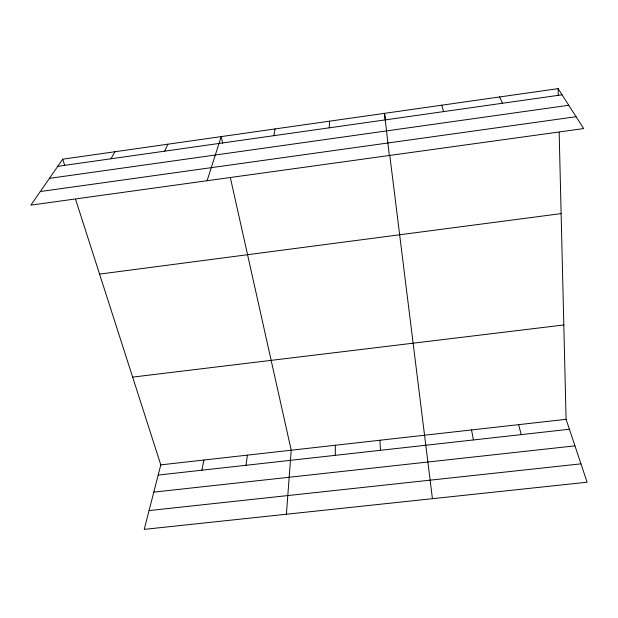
<?xml version="1.0" encoding="UTF-8"?>
<svg xmlns="http://www.w3.org/2000/svg" width="618" height="618" viewBox="0 0 618 618"><rect width="100%" height="100%" fill="white"/><g stroke="black" fill="none" stroke-linecap="round" stroke-linejoin="round"><path stroke-width="0.93" d="M335.28 455.335L335.396 445.246M329.27 127.818L329.525 121.182M286.404 514.238L291.217 450.213L230.406 177.891M245.995 465.284L247.393 455.134M273.851 135.682L275.087 128.93M201.908 470.198L203.917 460.016M75.581 199.328L160.804 464.867L144.226 529.371L587.1 482.225L566.088 419.321L559.159 132.383M207.1 180.719L221.19 136.609L222.658 143.175M164.705 151.155L167.833 144.21M110.962 158.78L115.002 151.734M62.696 159.181L30.9 205.122L583.662 128.575L558.1 88.629L62.696 159.181L64.751 165.57M57.752 166.327L562.063 94.809M49.417 178.37L568.745 105.261M40.301 191.534L576.076 116.717M99.583 274.106L561.121 213.619M132.638 377.111L563.809 324.968M160.804 464.867L566.088 419.321M158.177 475.072L569.402 429.247M153.797 492.129L574.949 445.856M149.062 510.576L580.959 463.848M499.63 96.956L502.496 103.26M441.77 105.191L443.562 111.611M518.61 424.659L521.206 434.616M471.534 429.95L473.427 439.939M385.346 119.954L384.52 113.349L389.317 155.489M389.842 155.821L432.438 498.687M379.946 440.24L380.479 450.298M558.1 88.629L558.263 95.28"/></g></svg>
